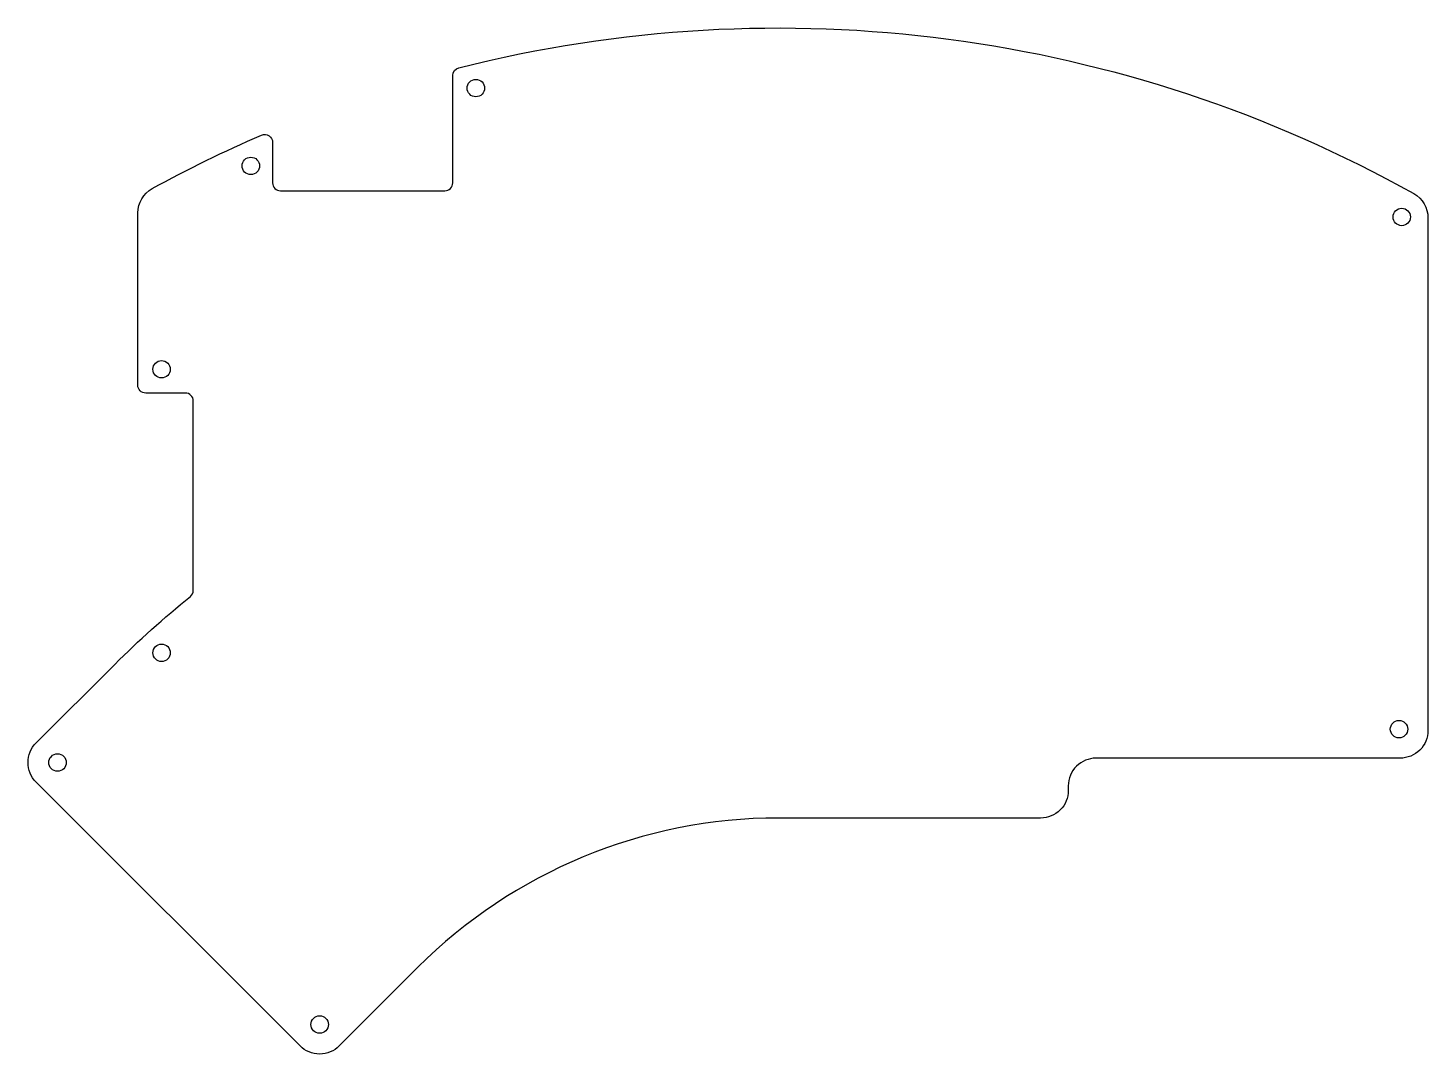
# Model space of a CAD drawing. Header units: millimetres. Extents: x -140 to 37, y -55 to 75.
import ezdxf

# ---------------------------------------------------------------- set-up
doc = ezdxf.new("R2010")
doc.units = ezdxf.units.MM
doc.layers.get('0').update_dxf_attribs({"linetype": 'CONTINUOUS'})

msp = doc.modelspace()

# ---------------------------------------------------------------- linework, layer by layer
msp.add_lwpolyline([(-86.48, 68.66, -0.343214), (-85.72, 69.63, -0.191992), (34.78, 53.75, -0.271488), (36.57, 50.69), (36.57, -14.03, -0.414214), (33.07, -17.53), (-5.31, -17.53, 0.414214), (-8.81, -21.03), (-8.81, -21.59, -0.414214), (-12.31, -25.09), (-45.39, -25.09, 0.198912), (-90.89, -43.94), (-100.81, -53.86, -0.414214), (-105.75, -53.86), (-139.06, -20.55, -0.414214), (-139.06, -15.61), (-129.14, -5.69, -0.027082), (-119.6, 2.87, 0.227218), (-119.23, 3.65), (-119.23, 27.57, 0.414214), (-120.23, 28.57), (-125.23, 28.57, -0.414214), (-126.23, 29.57), (-126.23, 51.31, -0.273633), (-124.41, 54.38, -0.023403), (-110.62, 61.14, -0.539704), (-109.22, 60.22), (-109.22, 55.11, 0.414214), (-108.22, 54.11), (-87.48, 54.11, 0.414214), (-86.48, 55.11)], format="xyb", close=True)
for centre in [(-83.57, 67.07), (-111.97, 57.25), (33.26, 50.8), (-123.23, 31.57), (-123.23, -4.23), (32.92, -13.87), (-136.36, -18.08), (-103.28, -51.16)]:
    msp.add_circle(centre, 1.1)

doc.saveas('drawing.dxf')
